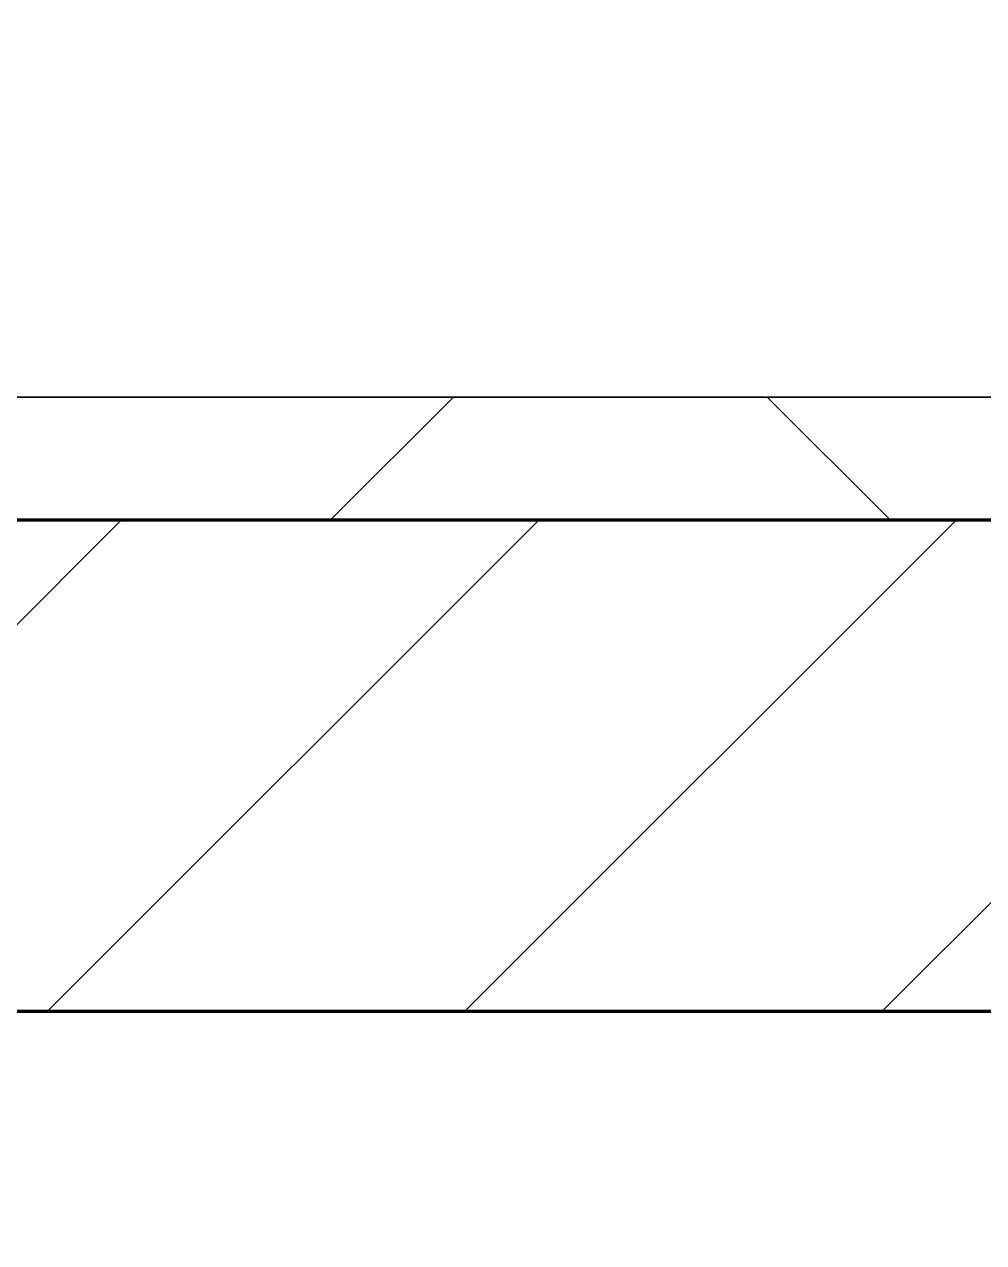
# Model space of a CAD drawing. Header units: millimetres. Extents: x -726012 to -647389, y -20772 to 18805.
# Drawn here: x -666756.9 to -666366.9, y 3835 to 4330.6 of the extents above; entities that cross this region are included whole.
import ezdxf
from ezdxf.xclip import XClip

# ---------------------------------------------------------------- set-up
doc = ezdxf.new("R2010")
doc.units = ezdxf.units.MM
doc.header["$XCLIPFRAME"] = 0
for name, color, linetype, lineweight in [('A-GLAZ-CURT', 2, 'Continuous', 9), ('A-WALL', 5, 'Continuous', 35), ('A-WALL-FNSH', 2, 'Continuous', 35), ('A-WALL-PATT', 1, 'Continuous', 35)]:
    doc.layers.add(name, color=color, linetype=linetype, lineweight=lineweight)
doc.layers.add('A11_ALU.SOLID SHEET', color=2, linetype='Continuous')

# ---------------------------------------------------------------- blocks, each defined once
blk = doc.blocks.new('PPLS-PP19_Custom Tile Pattern - Custom Tile Pattern-V216-4233-01 ENLARGED MULTI-PURPOSE LEVEL - REFLECTED CEILING PLAN - SHEET 4')
at = {"layer": 'A-GLAZ-CURT'}
for p, q in [((-300, 0), (300, 0)), ((300, 0), (-300, 0)), ((195.99, 0), (213.31, 0)), ((213.31, 0), (195.99, 0)), ((230.06, 0), (300, 0)), ((-300, -50), (300, -50)), ((300, -50), (-300, -50))]:
    blk.add_line(p, q, dxfattribs=at)
for points, knots in [([(-150.34, 0), (-150.07, 0), (-147.75, 0), (-142.6, 0), (-127.26, 0), (-107.3, 0), (-90.42, 0), (-75.26, 0), (-68.41, 0), (-65.12, 0), (-63.63, 0)], [-4948.728362, -4948.728362, -4948.728362, -4948.728362, -4883.323924, -4440.880425, -4054.690705, -3793.097032, -3402.597032, -3144.956779, -3050.982048, -2969.237017, -2969.237017, -2969.237017, -2969.237017]), ([(-72.93, 0), (-75.51, 0), (-91.45, 0), (-114.29, 0), (-134.93, 0), (-134.97, 0)], [-19442.345229, -19442.345229, -19442.345229, -19442.345229, -18935.241197, -17136.203329, -17132.74445, -17132.74445, -17132.74445, -17132.74445]), ([(-66.63, 0), (-71, 0), (-84.26, 0), (-109.35, 0), (-125.25, 0), (-134.93, 0)], [-7772.749801, -7772.749801, -7772.749801, -7772.749801, -7508.296369, -7004.680444, -6528.200061, -6528.200061, -6528.200061, -6528.200061]), ([(-134.15, 0), (-133.32, 0), (-130.31, 0), (-117.33, 0), (-92.04, 0), (-77.29, 0), (-69.74, 0), (-67.52, 0)], [-7657.439573, -7657.439573, -7657.439573, -7657.439573, -7293.749979, -6839.55839, -6236.997189, -5713.340575, -5448.562773, -5448.562773, -5448.562773, -5448.562773]), ([(-126.5, 0), (-122.44, 0), (-108.71, 0), (-88.54, 0), (-72.78, 0), (-66.64, 0)], [-5231.017328, -5231.017328, -5231.017328, -5231.017328, -4994.692869, -4542.524482, -4111.241572, -4111.241572, -4111.241572, -4111.241572]), ([(-125.15, 0), (-124.93, 0), (-121.96, 0), (-113.01, 0), (-98.9, 0), (-85.29, 0), (-71.67, 0), (-65.93, 0), (-65.07, 0)], [-3362.7396, -3362.7396, -3362.7396, -3362.7396, -3342.215224, -3074.362186, -2902.289527, -2605.247022, -2322.099534, -2241.8264, -2241.8264, -2241.8264, -2241.8264]), ([(-36.33, 0), (-36.43, 0), (-37.27, 0), (-45.02, 0), (-46.13, 0), (-60.59, 0), (-81.23, 0), (-99.51, 0), (-114.02, 0), (-117.28, 0), (-118.78, 0)], [-1855.773136, -1855.773136, -1855.773136, -1855.773136, -1810.870157, -1672.078046, -1405.135169, -1060.00838, -740.068933, -229.489605, -116.330425, 0, 0, 0, 0]), ([(-36.62, 0), (-36.62, 0), (-40.35, 0), (-44.32, 0), (-58.97, 0), (-85.2, 0), (-107.61, 0), (-116.56, 0), (-117.56, 0)], [-4069.478503, -4069.478503, -4069.478503, -4069.478503, -3858.647035, -3538.256648, -2842.901703, -2193.204658, -1433.981041, -985.49888, -985.49888, -985.49888, -985.49888]), ([(-115.82, 0), (-114.96, 0), (-110.41, 0), (-96.78, 0), (-71.33, 0), (-42.53, 0), (-12.78, 0), (4.23, 0), (9.64, 0), (10.14, 0), (10.18, 0)], [-5724.064692, -5724.064692, -5724.064692, -5724.064692, -5430.283136, -5103.229623, -4799.173296, -4065.652676, -3589.737505, -3285.047089, -3066.359526, -3044.715262, -3044.715262, -3044.715262, -3044.715262]), ([(0.54, 0), (-2.2, 0), (-12.83, 0), (-25.64, 0), (-40, 0), (-56.24, 0), (-75.59, 0), (-94, 0), (-112.01, 0), (-114.94, 0), (-115.63, 0)], [-2679.34943, -2679.34943, -2679.34943, -2679.34943, -2518.50168, -2125.455881, -1792.521578, -1466.981642, -1208.454564, -789.402658, -501.969187, -243.577221, -243.577221, -243.577221, -243.577221]), ([(-91.46, 0), (-90.09, 0), (-84.7, 0), (-77.43, 0), (-72.73, 0), (-72.64, 0), (-72.64, 0)], [-19832.387487, -19832.387487, -19832.387487, -19832.387487, -19753.885894, -19541.04734, -19478.625389, -19471.062469, -19471.062469, -19471.062469, -19471.062469]), ([(-63.96, 0), (-64.13, 0), (-72.5, 0), (-80.63, 0), (-86.16, 0)], [-2171.769325, -2171.769325, -2171.769325, -2171.769325, -2007.031671, -1681.3698, -1681.3698, -1681.3698, -1681.3698]), ([(-29.03, 0), (-33.97, 0), (-43.74, 0), (-56.37, 0), (-71.66, 0), (-77.83, 0), (-82.66, 0), (-83.28, 0), (-83.28, 0)], [-2680.714891, -2680.714891, -2680.714891, -2680.714891, -2413.671296, -2161.752162, -2006.592567, -1646.621388, -1424.436217, -1393.971743, -1393.971743, -1393.971743, -1393.971743]), ([(-83.28, 0), (-83.28, 0), (-82.91, 0), (-76.14, 0), (-70.89, 0), (-67.35, 0)], [-1393.4169, -1393.4169, -1393.4169, -1393.4169, -1353.722004, -1274.333717, -1073.56893, -1073.56893, -1073.56893, -1073.56893]), ([(-66.62, 0), (-59.5, 0), (-47.98, 0), (-36.49, 0), (-33.57, 0), (-29.94, 0), (-28.57, 0)], [-1059.60621, -1059.60621, -1059.60621, -1059.60621, -651.549973, -296.515819, -83.513472, 0, 0, 0, 0]), ([(-66.59, 0), (-65.14, 0), (-59.51, 0), (-54.4, 0), (-48.53, 0), (-30.79, 0), (-18.03, 0), (8.61, 0), (15.02, 0), (22.91, 0), (31, 0), (39.04, 0), (51.19, 0), (58.74, 0), (61.34, 0), (61.45, 0)], [-4110.085044, -4110.085044, -4110.085044, -4110.085044, -4008.285538, -3689.699207, -3546.54457, -3315.260113, -2864.387349, -2439.246196, -2084.094819, -1956.422387, -1818.904206, -1645.594513, -1443.202566, -1228.752106, -1120.932285, -1120.932285, -1120.932285, -1120.932285]), ([(-66.57, 0), (-64.41, 0), (-61.72, 0), (-60.36, 0), (-59.97, 0)], [-5410.104081, -5410.104081, -5410.104081, -5410.104081, -5140.470607, -5006.787413, -5006.787413, -5006.787413, -5006.787413]), ([(-66.39, 0), (-66.39, 0), (-63.63, 0), (-53.63, 0), (-34.42, 0), (-29.82, 0), (-29.19, 0)], [-2493.31794, -2493.31794, -2493.31794, -2493.31794, -2315.303971, -1809.437387, -963.711516, -666.19313, -666.19313, -666.19313, -666.19313]), ([(31.18, 0), (25.97, 0), (11.99, 0), (-16.92, 0), (-47.42, 0), (-65.77, 0), (-66.37, 0), (-66.38, 0)], [-4496.803627, -4496.803627, -4496.803627, -4496.803627, -4222.080604, -3745.412743, -2981.410125, -2542.574734, -2498.224237, -2498.224237, -2498.224237, -2498.224237]), ([(-26.75, 0), (-27.82, 0), (-36.18, 0), (-49.53, 0), (-61.17, 0), (-65.85, 0)], [-8718.362214, -8718.362214, -8718.362214, -8718.362214, -8532.293389, -8073.216054, -7788.403577, -7788.403577, -7788.403577, -7788.403577]), ([(-63.63, 0), (-61.49, 0), (-57.39, 0), (-54.49, 0), (-45.2, 0), (-40.79, 0), (-40.46, 0), (-40.44, 0)], [-2969.237017, -2969.237017, -2969.237017, -2969.237017, -2851.217951, -2734.127174, -2474.780881, -2410.990208, -2350.645972, -2350.645972, -2350.645972, -2350.645972]), ([(-58.83, 0), (-58.37, 0), (-57.29, 0), (-54.23, 0), (-46.33, 0), (-42.62, 0), (-41.76, 0)], [-4859.52896, -4859.52896, -4859.52896, -4859.52896, -4680.891996, -4469.85053, -4321.566175, -4270.495146, -4270.495146, -4270.495146, -4270.495146]), ([(-51.83, 0), (-51.83, 0), (-51.78, 0), (-47.4, 0), (-46.01, 0), (-40.22, 0), (-36.78, 0)], [-632.814994, -632.814994, -632.814994, -632.814994, -627.965721, -508.377888, -260.442412, 0, 0, 0, 0]), ([(0.83, 0), (-0.33, 0), (-7.88, 0), (-20.62, 0), (-32.81, 0), (-44.85, 0), (-51.43, 0), (-51.79, 0)], [-1676.76829, -1676.76829, -1676.76829, -1676.76829, -1617.263037, -1290.787923, -1039.307308, -819.71621, -644.910881, -644.910881, -644.910881, -644.910881]), ([(-41.76, 0), (-39.9, 0), (-37.72, 0), (-36.92, 0), (-36.77, 0)], [-4270.495146, -4270.495146, -4270.495146, -4270.495146, -4161.040818, -4106.245333, -4106.245333, -4106.245333, -4106.245333]), ([(-36.78, 0), (-32.43, 0), (-20.41, 0), (-7.12, 0), (0.88, 0)], [-6191.144455, -6191.144455, -6191.144455, -6191.144455, -5862.463379, -5417.251398, -5417.251398, -5417.251398, -5417.251398]), ([(-36.29, 0), (-36.29, 0), (-34.66, 0), (-28.88, 0), (-26.95, 0), (-26.54, 0)], [-9150.272121, -9150.272121, -9150.272121, -9150.272121, -9057.163041, -8919.836787, -8834.607043, -8834.607043, -8834.607043, -8834.607043]), ([(1.71, 0), (-5.5, 0), (-17.24, 0), (-34.76, 0), (-36.04, 0)], [-9858.717947, -9858.717947, -9858.717947, -9858.717947, -9424.652049, -9182.880979, -9182.880979, -9182.880979, -9182.880979]), ([(-33.34, 0), (-33.34, 0), (-32.93, 0), (-31.16, 0), (-30.52, 0)], [-2415.024266, -2415.024266, -2415.024266, -2415.024266, -2357.633367, -2323.618664, -2323.618664, -2323.618664, -2323.618664]), ([(70.07, 0), (65.67, 0), (55.57, 0), (39.61, 0), (24.74, 0), (2.64, 0), (-17.84, 0), (-30.57, 0), (-31.82, 0), (-32, 0)], [-4634.438433, -4634.438433, -4634.438433, -4634.438433, -4326.416877, -4098.545751, -3766.694881, -3333.063701, -2994.501669, -2698.150104, -2614.070998, -2614.070998, -2614.070998, -2614.070998]), ([(-30.76, 0), (-30.73, 0), (-29.99, 0), (-23.47, 0), (-15.75, 0), (-15.19, 0)], [-54176.191683, -54176.191683, -54176.191683, -54176.191683, -54157.274271, -53749.15266, -53717.791567, -53717.791567, -53717.791567, -53717.791567]), ([(-30.52, 0), (-27.11, 0), (-18.23, 0), (-6, 0), (1.54, 0)], [-2323.618664, -2323.618664, -2323.618664, -2323.618664, -2142.497158, -1742.713998, -1742.713998, -1742.713998, -1742.713998]), ([(-13, 0), (-14.35, 0), (-17.68, 0), (-25.97, 0), (-29.52, 0), (-30.21, 0)], [-55207.591944, -55207.591944, -55207.591944, -55207.591944, -54789.006179, -54461.685999, -54290.791712, -54290.791712, -54290.791712, -54290.791712]), ([(0.79, 0), (-4.04, 0), (-14.06, 0), (-24.92, 0), (-29.03, 0)], [-3276.429311, -3276.429311, -3276.429311, -3276.429311, -2903.012179, -2680.714891, -2680.714891, -2680.714891, -2680.714891]), ([(-28.98, 0), (-28.66, 0), (-27.39, 0), (-24.45, 0), (-22.56, 0)], [-166.548282, -166.548282, -166.548282, -166.548282, -102.06493, 0, 0, 0, 0]), ([(-28.57, 0), (-26.93, 0), (-20.29, 0), (-11.45, 0), (2.08, 0), (13.15, 0), (21.24, 0), (24.62, 0), (24.72, 0), (24.72, 0)], [-5361.429781, -5361.429781, -5361.429781, -5361.429781, -5261.36855, -5050.479954, -4785.90057, -4596.498881, -4445.288762, -4384.376941, -4376.041937, -4376.041937, -4376.041937, -4376.041937]), ([(-22.56, 0), (-20.27, 0), (-17.03, 0), (-11.36, 0), (-7.66, 0), (-6.6, 0), (-6.44, 0)], [-56468.192263, -56468.192263, -56468.192263, -56468.192263, -56344.022017, -56303.229861, -56166.290093, -56124.392176, -56124.392176, -56124.392176, -56124.392176]), ([(-6.54, 0), (-6.73, 0), (-7.2, 0), (-7.6, 0), (-7.79, 0)], [-56009.792147, -56009.792147, -56009.792147, -56009.792147, -55949.290093, -55895.192118, -55895.192118, -55895.192118, -55895.192118]), ([(-2.63, 0), (-2.47, 0), (-1.22, 0), (4.92, 0), (15.97, 0), (22.54, 0), (24.49, 0)], [-226.825321, -226.825321, -226.825321, -226.825321, -220.269177, -206.416616, -198.214427, -187.717507, -187.717507, -187.717507, -187.717507]), ([(1.69, 0), (1.3, 0), (-0.25, 0), (-1.67, 0), (-2.25, 0)], [-249.932656, -249.932656, -249.932656, -249.932656, -246.234814, -234.646884, -234.646884, -234.646884, -234.646884]), ([(1.68, 0), (2.79, 0), (17.82, 0), (43.36, 0), (70.92, 0), (82.12, 0), (83.66, 0)], [-5402.272244, -5402.272244, -5402.272244, -5402.272244, -5340.621928, -4573.028122, -4094.177415, -3869.465285, -3869.465285, -3869.465285, -3869.465285]), ([(1.7, 0), (2.15, 0), (12.13, 0), (22.06, 0), (37.44, 0), (45.92, 0), (57.76, 0), (64.47, 0), (72.74, 0), (75.22, 0), (76.03, 0), (76.21, 0)], [-1740.006957, -1740.006957, -1740.006957, -1740.006957, -1716.209403, -1206.526904, -1089.329421, -901.315459, -753.071572, -495.328968, -421.953223, -334.951786, -290.452333, -290.452333, -290.452333, -290.452333]), ([(70.19, 0), (65.03, 0), (53.52, 0), (37, 0), (24.07, 0), (14.03, 0), (6.23, 0), (1.71, 0)], [-2950.589685, -2950.589685, -2950.589685, -2950.589685, -2634.532728, -2313.748533, -2106.613311, -1925.670641, -1691.890106, -1691.890106, -1691.890106, -1691.890106]), ([(8.33, 0), (8.19, 0), (7.23, 0), (4.55, 0), (1.76, 0)], [-3574.286521, -3574.286521, -3574.286521, -3574.286521, -3526.962355, -3301.826468, -3301.826468, -3301.826468, -3301.826468]), ([(103.09, 0), (101.08, 0), (86.31, 0), (63.34, 0), (35.84, 0), (13.15, 0), (5.53, 0), (1.8, 0)], [-375.435014, -375.435014, -375.435014, -375.435014, -369.147452, -330.153101, -307.516438, -285.83788, -250.29001, -250.29001, -250.29001, -250.29001]), ([(9.32, 0), (9.08, 0), (7.65, 0), (4.92, 0), (2.08, 0), (1.83, 0)], [-2922.926651, -2922.926651, -2922.926651, -2922.926651, -2882.788014, -2720.818881, -2705.329619, -2705.329619, -2705.329619, -2705.329619]), ([(2.7, 0), (3.62, 0), (16.23, 0), (38.1, 0), (60.36, 0), (69.75, 0)], [-432.714428, -432.714428, -432.714428, -432.714428, -429.606584, -390.253598, -361.643964, -361.643964, -361.643964, -361.643964]), ([(30.82, 0), (29.27, 0), (20.14, 0), (10.84, 0), (2.86, 0), (2.81, 0)], [-10462.034656, -10462.034656, -10462.034656, -10462.034656, -10363.088938, -9884.23066, -9880.810509, -9880.810509, -9880.810509, -9880.810509]), ([(24.69, 0), (24.54, 0), (20.99, 0), (15.48, 0), (10.8, 0), (9.63, 0)], [-4368.572414, -4368.572414, -4368.572414, -4368.572414, -4306.476363, -4080.000647, -3772.857994, -3772.857994, -3772.857994, -3772.857994]), ([(18.16, 0), (19.15, 0), (24.25, 0), (25.66, 0), (26.12, 0)], [-5700.113719, -5700.113719, -5700.113719, -5700.113719, -5554.232259, -5302.431367, -5302.431367, -5302.431367, -5302.431367]), ([(69.84, 0), (67.49, 0), (61.19, 0), (51.85, 0), (43.81, 0), (29.53, 0), (20.67, 0), (18.85, 0), (18.16, 0)], [-6861.970004, -6861.970004, -6861.970004, -6861.970004, -6738.82075, -6548.303034, -6314.283804, -6135.05769, -5972.647715, -5832.674503, -5832.674503, -5832.674503, -5832.674503]), ([(27.44, 0), (27.9, 0), (29.54, 0), (38.07, 0), (53.39, 0), (71.67, 0), (84.83, 0), (86.01, 0), (92.51, 0), (94.33, 0)], [-5037.309798, -5037.309798, -5037.309798, -5037.309798, -4887.603822, -4705.298446, -4353.683244, -3960.84581, -3759.045785, -3336.541051, -2783.776468, -2783.776468, -2783.776468, -2783.776468]), ([(27.89, 0), (29.09, 0), (33.4, 0), (48.37, 0), (61.43, 0), (69.15, 0), (69.85, 0)], [-147.777612, -147.777612, -147.777612, -147.777612, -135.792042, -118.513713, -97.899267, -95.855748, -95.855748, -95.855748, -95.855748]), ([(53.18, 0), (53.06, 0), (52.22, 0), (44.99, 0), (36.46, 0), (30.82, 0)], [-622.740158, -622.740158, -622.740158, -622.740158, -566.066452, -360.610861, 0, 0, 0, 0]), ([(136.44, 0), (121.66, 0), (86.93, 0), (51.16, 0), (31.18, 0)], [-106.750556, -106.750556, -106.750556, -106.750556, -59.610984, 0, 0, 0, 0]), ([(70.02, 0), (69.69, 0), (64.78, 0), (57.82, 0), (46.51, 0), (41.18, 0), (36.02, 0), (35.54, 0), (35.54, 0)], [-358.796944, -358.796944, -358.796944, -358.796944, -357.622665, -341.267687, -334.000314, -326.15566, -319.318397, -317.489778, -317.489778, -317.489778, -317.489778]), ([(36.29, 0), (37.77, 0), (48.82, 0), (64.79, 0), (95.91, 0), (124.45, 0), (132.42, 0), (134.6, 0)], [-314.598523, -314.598523, -314.598523, -314.598523, -305.899624, -287.17622, -249.500363, -194.761443, -152.241002, -152.241002, -152.241002, -152.241002]), ([(61.47, 0), (61.47, 0), (61.21, 0), (54.61, 0), (53.71, 0), (53.56, 0)], [-1113.311073, -1113.311073, -1113.311073, -1113.311073, -1096.402191, -891.204116, -747.28819, -747.28819, -747.28819, -747.28819]), ([(70.02, 0), (74.97, 0), (97.96, 0), (120.57, 0), (138.16, 0), (138.35, 0)], [-361.370657, -361.370657, -361.370657, -361.370657, -346.313304, -291.370682, -290.757121, -290.757121, -290.757121, -290.757121]), ([(70.02, 0), (80.94, 0), (101.13, 0), (116.36, 0), (128.63, 0), (128.95, 0)], [-95.688445, -95.688445, -95.688445, -95.688445, -63.759246, -39.050993, -35.895543, -35.895543, -35.895543, -35.895543]), ([(114.39, 0), (114.2, 0), (112.08, 0), (105.42, 0), (92.38, 0), (85.59, 0), (76.18, 0), (71.16, 0), (70.03, 0)], [-8148.58938, -8148.58938, -8148.58938, -8148.58938, -8105.191388, -7723.759874, -7531.75727, -7135.649961, -6924.452779, -6865.269861, -6865.269861, -6865.269861, -6865.269861]), ([(138.37, 0), (129.25, 0), (108.6, 0), (82.15, 0), (70.09, 0)], [-453.429239, -453.429239, -453.429239, -453.429239, -401.860199, -358.877847, -358.877847, -358.877847, -358.877847]), ([(76.22, 0), (75.58, 0), (73.64, 0), (71.05, 0), (70.61, 0)], [-193.634889, -193.634889, -193.634889, -193.634889, -31.537676, 0, 0, 0, 0]), ([(94.4, 0), (94.4, 0), (94.64, 0), (99.11, 0), (108.97, 0), (120.79, 0), (139.94, 0), (163.31, 0), (185.23, 0), (193.62, 0), (194.69, 0), (194.79, 0)], [-2348.345796, -2348.345796, -2348.345796, -2348.345796, -2310.419338, -2233.599744, -2052.234781, -1843.028543, -1530.39897, -1095.004608, -529.74427, -295.064701, -265.121568, -265.121568, -265.121568, -265.121568]), ([(129.02, 0), (129.02, 0), (124.41, 0), (122.35, 0), (114.96, 0), (108.04, 0), (103.09, 0)], [-35.386604, -35.386604, -35.386604, -35.386604, -31.430235, -22.807238, -15.488593, 0, 0, 0, 0]), ([(138.19, 0), (136.47, 0), (132.66, 0), (126.24, 0), (118.6, 0), (114.23, 0), (111.98, 0), (105.66, 0), (105.23, 0), (105.23, 0)], [-9778.307256, -9778.307256, -9778.307256, -9778.307256, -9677.714971, -9567.007022, -9453.21225, -9220.200448, -9012.77275, -8966.157302, -8929.495943, -8929.495943, -8929.495943, -8929.495943]), ([(105.26, 0), (105.52, 0), (111.01, 0), (112.65, 0), (113.59, 0)], [-8920.561005, -8920.561005, -8920.561005, -8920.561005, -8814.835624, -8577.462505, -8577.462505, -8577.462505, -8577.462505]), ([(128.58, 0), (128.8, 0), (130.16, 0), (134.48, 0), (137.49, 0), (137.65, 0)], [-633.326174, -633.326174, -633.326174, -633.326174, -627.736123, -618.981161, -618.494257, -618.494257, -618.494257, -618.494257]), ([(137.1, 0), (136, 0), (133.64, 0), (129.87, 0), (129.11, 0)], [-670.405967, -670.405967, -670.405967, -670.405967, -651.020627, -640.742133, -640.742133, -640.742133, -640.742133]), ([(138.33, 0), (143.54, 0), (152.94, 0), (161.24, 0), (162.19, 0), (162.75, 0)], [-617.803974, -617.803974, -617.803974, -617.803974, -602.094757, -592.980799, -581.414464, -581.414464, -581.414464, -581.414464]), ([(157.9, 0), (156.77, 0), (151.67, 0), (144.71, 0), (139.49, 0), (138.36, 0)], [-10292.955006, -10292.955006, -10292.955006, -10292.955006, -10098.273015, -9847.788484, -9781.692081, -9781.692081, -9781.692081, -9781.692081]), ([(168.37, 0), (167.68, 0), (162.47, 0), (152.8, 0), (139.77, 0), (139.11, 0)], [-543.375029, -543.375029, -543.375029, -543.375029, -530.793311, -458.593899, -454.816382, -454.816382, -454.816382, -454.816382]), ([(193.8, 0), (193.33, 0), (190.11, 0), (183.13, 0), (171, 0), (161.95, 0), (161.28, 0), (158.35, 0), (157.85, 0), (157.77, 0)], [-11665.349007, -11665.349007, -11665.349007, -11665.349007, -11565.880756, -11105.624034, -10839.086983, -10768.332124, -10666.779182, -10580.760289, -10550.278881, -10550.278881, -10550.278881, -10550.278881]), ([(300, 0), (286.53, 0), (254.22, 0), (207.11, 0), (177.41, 0), (159.34, 0), (158.33, 0), (158.3, 0)], [-285.253232, -285.253232, -285.253232, -285.253232, -244.693688, -187.987675, -143.776725, -129.632772, -123.352749, -123.352749, -123.352749, -123.352749]), ([(159.07, 0), (159.13, 0), (160.84, 0), (165.21, 0), (174.15, 0), (185.98, 0), (208.82, 0), (219.42, 0), (230.06, 0)], [-115.643202, -115.643202, -115.643202, -115.643202, -114.681583, -87.660824, -65.295536, -41.623857, -24.459831, 0, 0, 0, 0]), ([(162.75, 0), (165.4, 0), (170.91, 0), (172.61, 0), (172.61, 0)], [-111.264224, -111.264224, -111.264224, -111.264224, -56.742688, -19.085662, -19.085662, -19.085662, -19.085662]), ([(247.1, 0), (246.76, 0), (245.04, 0), (238.34, 0), (226.56, 0), (221.1, 0), (200.27, 0), (182.99, 0), (174.27, 0), (169.67, 0), (168.99, 0)], [-9649.085549, -9649.085549, -9649.085549, -9649.085549, -9581.591397, -9406.094246, -9221.510254, -9016.44624, -8717.832359, -8253.978395, -8152.463617, -8069.855175, -8069.855175, -8069.855175, -8069.855175]), ([(215.22, 0), (214.62, 0), (210.55, 0), (203.98, 0), (187.54, 0), (175.3, 0), (169.49, 0)], [-203.825446, -203.825446, -203.825446, -203.825446, -198.527383, -184.406837, -162.427601, -142.916156, -142.916156, -142.916156, -142.916156]), ([(171.51, 0), (176.48, 0), (193.23, 0), (201.73, 0), (208.81, 0), (213.9, 0), (241.96, 0), (266.73, 0), (281.71, 0), (291.71, 0), (296.52, 0), (297.86, 0), (298.09, 0)], [-7971.819559, -7971.819559, -7971.819559, -7971.819559, -7784.112253, -7606.717214, -7289.299508, -7042.621073, -6582.165592, -6068.460911, -5766.029927, -5566.724884, -5280.360606, -5199.253518, -5199.253518, -5199.253518, -5199.253518]), ([(172.07, 0), (177.66, 0), (187.87, 0), (201.08, 0), (207.47, 0), (213.96, 0), (215.11, 0)], [-255.364076, -255.364076, -255.364076, -255.364076, -237.955587, -223.92608, -215.862851, -208.75215, -208.75215, -208.75215, -208.75215]), ([(300, 0), (288.22, 0), (262, 0), (230.43, 0), (219.94, 0), (219.02, 0)], [-12528.858583, -12528.858583, -12528.858583, -12528.858583, -11905.454923, -11162.864862, -10856.732305, -10856.732305, -10856.732305, -10856.732305]), ([(219.9, 0), (220.86, 0), (227.84, 0), (242.06, 0), (246.54, 0), (246.96, 0)], [-10670.940496, -10670.940496, -10670.940496, -10670.940496, -10511.382485, -9925.173265, -9834.877357, -9834.877357, -9834.877357, -9834.877357]), ([(284.76, 0), (284.76, 0), (285.09, 0), (287.47, 0), (293.59, 0), (297.76, 0), (300, 0)], [-4110.630118, -4110.630118, -4110.630118, -4110.630118, -4053.389046, -3959.664717, -3862.421465, -3746.95702, -3746.95702, -3746.95702, -3746.95702]), ([(297.38, 0), (295.84, 0), (291.62, 0), (285.38, 0), (284.87, 0)], [-4803.172655, -4803.172655, -4803.172655, -4803.172655, -4358.271401, -4143.037883, -4143.037883, -4143.037883, -4143.037883])]:
    blk.add_open_spline(points, degree=3, knots=knots, dxfattribs=at)
for points in [[(-39.84, 0), (-39.08, 0), (-38.11, 0), (-37.36, 0)], [(-15.19, 0), (-13.36, 0), (-6.29, 0), (1.66, 0)], [(24.49, 0), (25.23, 0), (25.72, 0), (26.04, 0)], [(76.63, 0), (75, 0), (73.04, 0), (70.96, 0)], [(80.35, 0), (79.57, 0), (78.27, 0), (76.63, 0)], [(84.06, 0), (83.48, 0), (82.41, 0), (81.72, 0)], [(168.74, 0), (168.74, 0), (169.81, 0), (171.51, 0)], [(195.11, 0), (194.91, 0), (194.44, 0), (193.8, 0)]]:
    blk.add_open_spline(points, degree=3, dxfattribs=at)
blk = doc.blocks.new('PPLS-PP19_Custom Tile Pattern - Custom Tile Pattern-V217-4233-01 ENLARGED MULTI-PURPOSE LEVEL - REFLECTED CEILING PLAN - SHEET 4')
at = {"layer": 'A-GLAZ-CURT'}
for p, q in [((-300, 0), (300, 0)), ((300, 0), (-300, 0)), ((-293.07, 0), (-275.75, 0)), ((-275.75, 0), (-293.07, 0)), ((-300, -50), (300, -50)), ((300, -50), (-300, -50))]:
    blk.add_line(p, q, dxfattribs=at)
at = {"layer": 'A-GLAZ-CURT', "flags": 128}
for points in [[(-300, 0), (-291.56, 0), (-283.3, 0), (-275.2, 0), (-267.26, 0), (-259.45, 0), (-251.77, 0), (-244.2, 0), (-236.74, 0), (-229.36, 0), (-222.06, 0), (-214.83, 0), (-207.71, 0), (-200.76, 0), (-194.02, 0), (-188.3, 0)], [(-283.55, 0), (-291.73, 0), (-300, 0)]]:
    blk.add_lwpolyline(points, dxfattribs=at)
at = {"layer": 'A-GLAZ-CURT'}
for points, knots in [([(-300, 0), (-284.65, 0), (-236.57, 0), (-174.61, 0), (-134.87, 0), (-120.73, 0), (-119.98, 0)], [-5323.127839, -5323.127839, -5323.127839, -5323.127839, -4502.809032, -2700.551212, -1002.059161, -905.644882, -905.644882, -905.644882, -905.644882]), ([(-119.99, 0), (-124.75, 0), (-151.88, 0), (-202.69, 0), (-262.56, 0), (-294.48, 0), (-300, 0)], [-17584.861949, -17584.861949, -17584.861949, -17584.861949, -17136.203329, -15131.813646, -13729.592194, -13439.944408, -13439.944408, -13439.944408, -13439.944408])]:
    blk.add_open_spline(points, degree=3, knots=knots, dxfattribs=at)
blk = doc.blocks.new('*U885')
at = {"layer": 'A-GLAZ-CURT'}
for name, p in [('PPLS-PP19_Custom Tile Pattern - Custom Tile Pattern-V216-4233-01 ENLARGED MULTI-PURPOSE LEVEL - REFLECTED CEILING PLAN - SHEET 4', (9600, 11720.41)), ('PPLS-PP19_Custom Tile Pattern - Custom Tile Pattern-V217-4233-01 ENLARGED MULTI-PURPOSE LEVEL - REFLECTED CEILING PLAN - SHEET 4', (10200, 11720.41))]:
    blk.add_blockref(name, p, dxfattribs=at)
blk = doc.blocks.new('*U1287')
blk.add_lwpolyline([(21173.36, -580), (28210, -580), (28210, -6849.96), (45954.15, -6849.96), (45954.15, 600), (82995.06, 600), (83086.47, 650), (90052, 650), (90392, 990), (103159.16, 990), (103159.16, 4990), (21173.36, 4990), (21173.36, 3485.45), (21203.36, 3485.45), (21203.36, 925.54), (21173.36, 925.54), (21173.36, -580)])

msp = doc.modelspace()

# ---------------------------------------------------------------- hatches: boundary and pattern name
at = {"layer": 'A-WALL-PATT', "lineweight": 9}
h = msp.add_hatch(dxfattribs=at)
h.set_pattern_fill('FP_3', color=256, style=0, pattern_type=2)
h.set_pattern_definition([(45, (0, 0), (-212.13203, 212.13203), []), (135, (0, 0), (-212.13203, -212.13203), [])])
h.paths.add_polyline_path([(-661708.03, 4129.02), (-661758.03, 4179.02), (-698678.22, 4179.02), (-698678.22, 4129.02), (-663127.46, 4129.02)])
h = msp.add_hatch(dxfattribs=at)
h.set_pattern_fill('FP_2', color=256, style=0, pattern_type=2)
h.set_pattern_definition([(45, (0, 0), (-84.852814, 84.852814), [])])
h.paths.add_polyline_path([(-661508.03, 3929.02), (-661708.03, 4129.02), (-698478.22, 4129.02), (-698478.22, 3929.02), (-661790.87, 3929.02)])

# ---------------------------------------------------------------- linework, layer by layer
at = {"layer": 'A-WALL', "color": 7, "lineweight": 70}
for p, q in [((-698478.22, 4129.02), (-661708.03, 4129.02)), ((-661790.87, 3929.02), (-672727.37, 3929.02))]:
    msp.add_line(p, q, dxfattribs=at)
at = {"layer": 'A-WALL-FNSH', "color": 250}
for p, q in [((-698678.22, 4179.02), (-661758.03, 4179.02)), ((-661708.03, 4129.02), (-698678.22, 4129.02))]:
    msp.add_line(p, q, dxfattribs=at)

# ---------------------------------------------------------------- block references
msp.add_blockref('*U885', (-676282.37, -7541.39))

# ---------------------------------------------------------------- next in the draw order: block references
at = {"layer": 'A11_ALU.SOLID SHEET'}
ref = msp.add_blockref('*U1287', (-744682.37, 3579.02), dxfattribs=at)
XClip(ref).set_block_clipping_path([(22516.8245944298, -23612.0000696909), (92487.8891097467, 7199.9972603897)])

doc.saveas('drawing.dxf')
